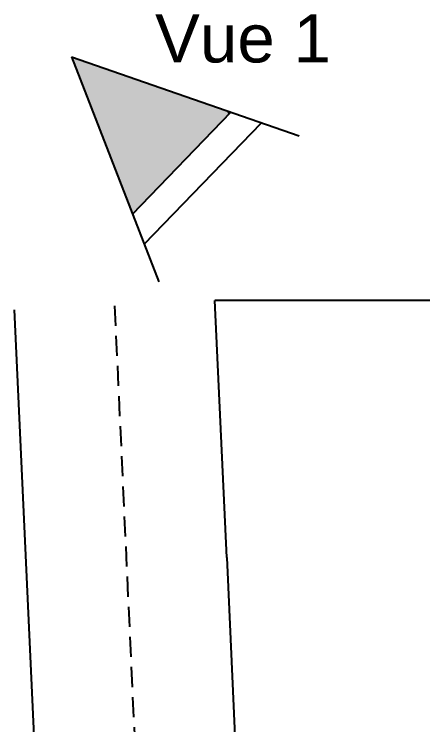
# Model space of a CAD drawing. Header units: millimetres. Extents: x 2331 to 2518, y 1657 to 1762.
# Drawn here: x 2417.24 to 2422.32, y 1745.05 to 1753.89 of the extents above; entities that cross this region are included whole.
import ezdxf

# ---------------------------------------------------------------- set-up
doc = ezdxf.new("R2010")
doc.units = ezdxf.units.MM
doc.linetypes.add('CACHE', pattern=[0.375, 0.25, -0.125])
doc.layers.add('LimitesCommunes', color=6, linetype='Continuous')
doc.layers.add('Vues', color=7, linetype='Continuous')
doc.styles.get("Standard").update_dxf_attribs({"font": 'arial.ttf'})

msp = doc.modelspace()

# ---------------------------------------------------------------- hatches: boundary and pattern name
at = {"layer": 'Vues', "true_color": 0x939598, "transparency": 33554508}
h = msp.add_hatch(dxfattribs=at)
h.set_pattern_fill('ANGLE', color=252, angle=-68.7866)
h.set_pattern_definition([(291.2134, (-33.555, 3344.183), (6.51169, 2.52747), [5.08, -1.905]), (21.2134, (-33.555, 3344.183), (-2.52747, 6.51169), [5.08, -1.905])])
h.paths.add_polyline_path([(2418.7087, 1751.4019), (2419.9328, 1752.6713), (2417.9488, 1753.3596)])
h = msp.add_hatch(color=252, dxfattribs=at)
h.dxf.hatch_style = 1
h.paths.add_polyline_path([(2418.7087, 1751.4019), (2419.9328, 1752.6713), (2417.9488, 1753.3596)])

# ---------------------------------------------------------------- linework, layer by layer
at = {"layer": 'LimitesCommunes', "transparency": 33554636}
for p, q in [((2425.1401, 1750.3285), (2419.7327, 1750.3285)), ((2419.8802, 1747.1307), (2419.7327, 1750.3285)), ((2417.2354, 1750.2128), (2418.3109, 1726.8919)), ((2419.8802, 1747.1307), (2420.8084, 1727.003))]:
    msp.add_line(p, q, dxfattribs=at)
at = {"layer": 'LimitesCommunes', "linetype": 'CACHE', "transparency": 33554636}
msp.add_line((2418.4843, 1750.2648), (2419.5597, 1726.9454), dxfattribs=at)
at = {"layer": 'Vues', "transparency": 33554636}
for p, q in [((2417.9488, 1753.3596), (2419.0344, 1750.5629)), ((2417.9488, 1753.3596), (2420.7831, 1752.3763)), ((2418.7087, 1751.4019), (2419.9328, 1752.6713)), ((2418.8535, 1751.029), (2420.3107, 1752.5402))]:
    msp.add_line(p, q, dxfattribs=at)

# ---------------------------------------------------------------- texts
at = {"layer": 'Vues', "transparency": 33554636, "insert": (2418.9871, 1753.8913), "char_height": 0.6, "attachment_point": 1}
msp.add_mtext_dynamic_manual_height_columns('Vue 1', width=2.705907, gutter_width=12.5, heights=[0.6561], dxfattribs=at)

doc.saveas('drawing.dxf')
